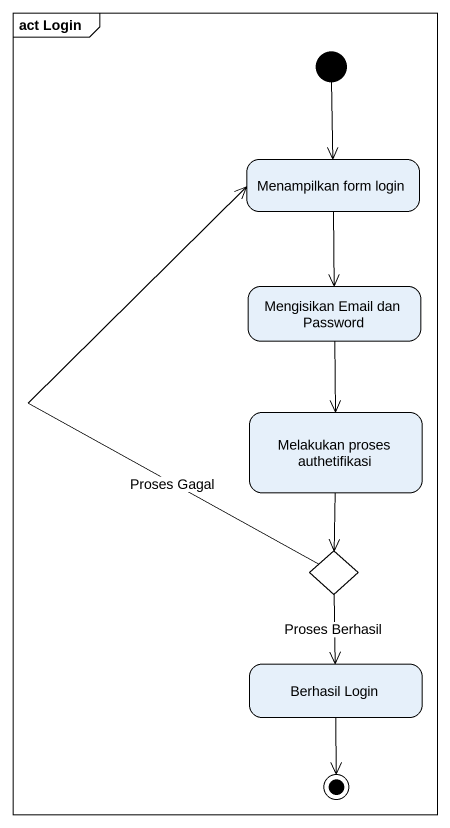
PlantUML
@startuml
mainframe act Login
hide empty description
state "Menampilkan form login" as Menampilkan_form_login
state "Mengisikan Email dan Password" as Mengisikan_Email_dan
state "Melakukan proses authetifikasi" as Melakukan_proses
state choice1 <<choice>>
state "Berhasil Login" as Berhasil_Login
[*] --> Menampilkan_form_login
Menampilkan_form_login --> Mengisikan_Email_dan
Mengisikan_Email_dan --> Melakukan_proses
Melakukan_proses --> choice1
choice1 -up-> Menampilkan_form_login : Proses Gagal
choice1 --> Berhasil_Login : Proses Berhasil
Berhasil_Login --> [*]
@enduml
